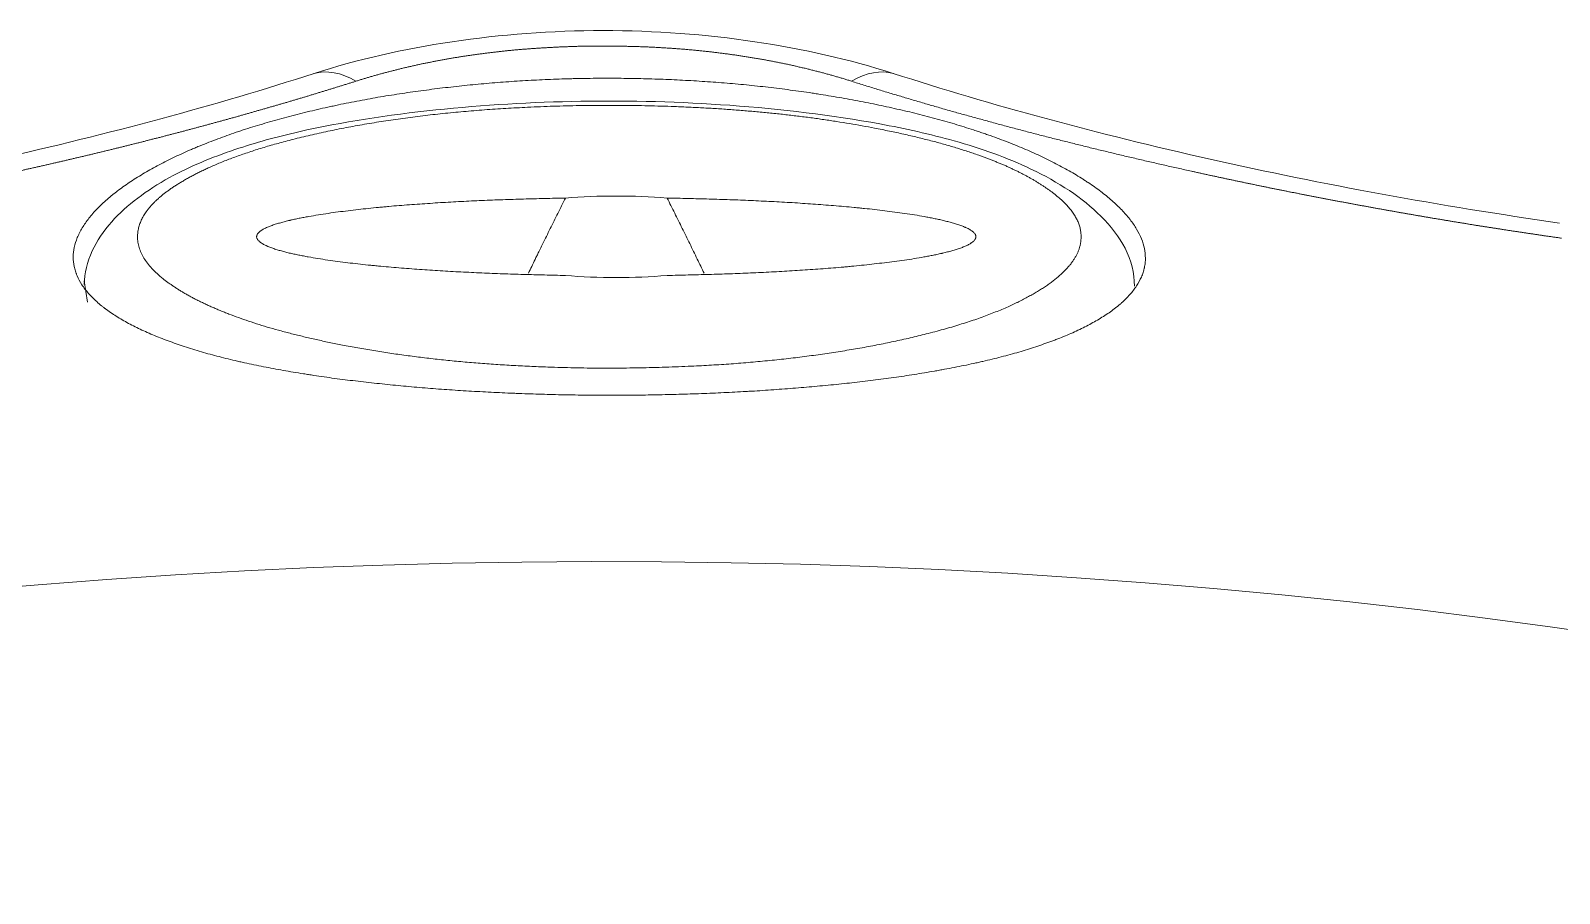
# Model space of a CAD drawing. Header units: millimetres. Extents: x 17284 to 19660, y -6011 to -2651.
# Drawn here: x 18045.91 to 18059.99, y -3814.28 to -3806.33 of the extents above; entities that cross this region are included whole.
import ezdxf

# ---------------------------------------------------------------- set-up
doc = ezdxf.new("R2010")
doc.units = ezdxf.units.MM

msp = doc.modelspace()

# ---------------------------------------------------------------- linework, layer by layer
at = {"linetype": 'Continuous', "lineweight": 13, "extrusion": (-1, -2.22045e-16, 0)}
msp.add_line((18046.432, -3808.83, 0), (18046.403, -3808.635, 0), dxfattribs=at)
at = {"linetype": 'Continuous', "lineweight": 13}
for centre, major_axis, ratio, start_param, end_param in [((18048.964, -3808.136, 0), (0.456, -1.409), 0.495435, 2.633926, 3.126963), ((18053.409, -3808.136, 0), (-0.456, -1.409), 0.495434, 3.156256, 3.649259), ((18051.187, -3863.115, 0), (-57.26, 0), 0.906308, 3.334115, 6.094547)]:
    msp.add_ellipse(centre, major_axis=major_axis, ratio=ratio, start_param=start_param, end_param=end_param, dxfattribs=at)
at = {"linetype": 'Continuous', "lineweight": 18}
for start_param, end_param in [(4.390638, 5.03414), (1.249046, 1.892547)]:
    msp.add_ellipse((18051.302, -3808.228, 0), major_axis=(-1.481, 0), ratio=0.253571, start_param=start_param, end_param=end_param, dxfattribs=at)
for points, knots in [([(18053.853, -3806.723, 0), (18053.448, -3806.594, 0), (18052.603, -3806.4, 0), (18051.183, -3806.292, 0), (18049.765, -3806.401, 0), (18048.923, -3806.594, 0), (18048.52, -3806.723, 0)], [0, 0, 0, 0, 0.250501, 0.500768, 0.750652, 1, 1, 1, 1]), ([(18048.52, -3806.723, 0), (18048.066, -3806.87, 0), (18047.126, -3807.148, 0), (18045.607, -3807.522, 0), (18044.015, -3807.847, 0), (18042.934, -3808.023, 0), (18042.386, -3808.101, 0)], [0, 0, 0, 0, 0.250127, 0.500068, 0.749638, 1, 1, 1, 1]), ([(18059.987, -3808.101, 0), (18059.436, -3808.022, 0), (18058.353, -3807.846, 0), (18056.758, -3807.521, 0), (18055.243, -3807.147, 0), (18054.305, -3806.869, 0), (18053.853, -3806.723, 0)], [0, 0, 0, 0, 0.251518, 0.501323, 0.75083, 1, 1, 1, 1]), ([(18056.174, -3808.425, 0), (18056.174, -3808.395, 0), (18056.168, -3808.336, 0), (18056.141, -3808.247, 0), (18056.096, -3808.157, 0), (18056.056, -3808.098, 0), (18056.03, -3808.065, 0), (18056.027, -3808.061, 0), (18056.022, -3808.055, 0), (18056.019, -3808.052, 0), (18056.01, -3808.041, 0), (18055.99, -3808.017, 0), (18055.943, -3807.965, 0), (18055.868, -3807.894, 0), (18055.765, -3807.81, 0), (18055.688, -3807.755, 0), (18055.637, -3807.722, 0), (18055.627, -3807.715, 0), (18055.614, -3807.707, 0), (18055.609, -3807.703, 0), (18055.599, -3807.697, 0), (18055.57, -3807.678, 0), (18055.5, -3807.636, 0), (18055.387, -3807.573, 0), (18055.244, -3807.5, 0), (18055.092, -3807.431, 0), (18054.933, -3807.365, 0), (18054.823, -3807.323, 0), (18054.752, -3807.298, 0), (18054.738, -3807.293, 0), (18054.716, -3807.286, 0), (18054.709, -3807.283, 0), (18054.695, -3807.278, 0), (18054.673, -3807.271, 0), (18054.637, -3807.258, 0), (18054.549, -3807.23, 0), (18054.417, -3807.188, 0), (18054.236, -3807.137, 0), (18054.051, -3807.089, 0), (18053.863, -3807.045, 0), (18053.672, -3807.004, 0), (18053.478, -3806.966, 0), (18053.314, -3806.937, 0), (18053.206, -3806.92, 0), (18053.164, -3806.913, 0), (18053.147, -3806.91, 0), (18053.139, -3806.909, 0), (18053.114, -3806.905, 0), (18053.03, -3806.893, 0), (18052.879, -3806.872, 0), (18052.677, -3806.847, 0), (18052.475, -3806.826, 0), (18052.271, -3806.808, 0), (18052.067, -3806.794, 0), (18051.862, -3806.782, 0), (18051.657, -3806.774, 0), (18051.451, -3806.769, 0), (18051.244, -3806.767, 0), (18051.071, -3806.768, 0), (18050.958, -3806.77, 0), (18050.914, -3806.771, 0), (18050.897, -3806.771, 0), (18050.888, -3806.772, 0), (18050.862, -3806.772, 0), (18050.776, -3806.775, 0), (18050.62, -3806.781, 0), (18050.414, -3806.792, 0), (18050.209, -3806.806, 0), (18050.006, -3806.824, 0), (18049.804, -3806.845, 0), (18049.603, -3806.869, 0), (18049.404, -3806.896, 0), (18049.206, -3806.926, 0), (18049.01, -3806.96, 0), (18048.848, -3806.991, 0), (18048.735, -3807.014, 0), (18048.679, -3807.027, 0), (18048.655, -3807.032, 0), (18048.638, -3807.035, 0), (18048.63, -3807.037, 0), (18048.559, -3807.053, 0), (18048.432, -3807.083, 0), (18048.246, -3807.13, 0), (18048.065, -3807.182, 0), (18047.947, -3807.218, 0), (18047.875, -3807.241, 0), (18047.86, -3807.246, 0), (18047.832, -3807.256, 0), (18047.817, -3807.26, 0), (18047.774, -3807.275, 0), (18047.689, -3807.305, 0), (18047.606, -3807.336, 0), (18047.524, -3807.368, 0), (18047.484, -3807.384, 0), (18047.444, -3807.4, 0), (18047.424, -3807.409, 0), (18047.417, -3807.412, 0), (18047.404, -3807.417, 0), (18047.345, -3807.443, 0), (18047.237, -3807.492, 0), (18047.092, -3807.564, 0), (18046.957, -3807.639, 0), (18046.832, -3807.718, 0), (18046.754, -3807.772, 0), (18046.708, -3807.807, 0), (18046.699, -3807.814, 0), (18046.688, -3807.822, 0), (18046.686, -3807.824, 0), (18046.681, -3807.828, 0), (18046.675, -3807.833, 0), (18046.651, -3807.852, 0), (18046.596, -3807.898, 0), (18046.52, -3807.97, 0), (18046.444, -3808.057, 0), (18046.403, -3808.116, 0), (18046.376, -3808.161, 0), (18046.368, -3808.176, 0), (18046.358, -3808.195, 0), (18046.356, -3808.199, 0), (18046.353, -3808.206, 0), (18046.347, -3808.217, 0), (18046.329, -3808.259, 0), (18046.309, -3808.326, 0), (18046.302, -3808.385, 0), (18046.302, -3808.443, 0), (18046.305, -3808.472, 0), (18046.313, -3808.515, 0), (18046.319, -3808.537, 0), (18046.327, -3808.561, 0), (18046.332, -3808.572, 0), (18046.334, -3808.579, 0), (18046.336, -3808.583, 0), (18046.349, -3808.615, 0), (18046.379, -3808.67, 0), (18046.44, -3808.75, 0), (18046.49, -3808.801, 0), (18046.532, -3808.838, 0), (18046.553, -3808.857, 0), (18046.579, -3808.876, 0), (18046.588, -3808.884, 0), (18046.592, -3808.887, 0), (18046.598, -3808.891, 0), (18046.637, -3808.92, 0), (18046.71, -3808.969, 0), (18046.824, -3809.034, 0), (18046.949, -3809.095, 0), (18047.084, -3809.153, 0), (18047.181, -3809.189, 0), (18047.236, -3809.209, 0), (18047.249, -3809.214, 0), (18047.262, -3809.218, 0), (18047.28, -3809.224, 0), (18047.318, -3809.237, 0), (18047.409, -3809.266, 0), (18047.541, -3809.306, 0), (18047.651, -3809.334, 0), (18047.736, -3809.355, 0), (18047.764, -3809.362, 0), (18047.807, -3809.372, 0), (18047.835, -3809.379, 0), (18047.922, -3809.398, 0), (18048.054, -3809.425, 0), (18048.235, -3809.459, 0), (18048.359, -3809.48, 0), (18048.43, -3809.491, 0), (18048.438, -3809.493, 0), (18048.454, -3809.495, 0), (18048.477, -3809.499, 0), (18048.533, -3809.507, 0), (18048.644, -3809.524, 0), (18048.804, -3809.545, 0), (18048.998, -3809.568, 0), (18049.194, -3809.589, 0), (18049.391, -3809.608, 0), (18049.591, -3809.625, 0), (18049.792, -3809.64, 0), (18049.995, -3809.652, 0), (18050.166, -3809.661, 0), (18050.286, -3809.667, 0), (18050.338, -3809.669, 0), (18050.372, -3809.67, 0), (18050.39, -3809.671, 0), (18050.476, -3809.674, 0), (18050.614, -3809.679, 0), (18050.821, -3809.684, 0), (18051.028, -3809.687, 0), (18051.235, -3809.688, 0), (18051.441, -3809.687, 0), (18051.648, -3809.685, 0), (18051.854, -3809.68, 0), (18052.06, -3809.674, 0), (18052.266, -3809.665, 0), (18052.411, -3809.658, 0), (18052.497, -3809.653, 0), (18052.514, -3809.652, 0), (18052.539, -3809.651, 0), (18052.591, -3809.648, 0), (18052.71, -3809.64, 0), (18052.879, -3809.628, 0), (18053.079, -3809.612, 0), (18053.277, -3809.593, 0), (18053.473, -3809.573, 0), (18053.667, -3809.55, 0), (18053.858, -3809.525, 0), (18054.046, -3809.497, 0), (18054.17, -3809.476, 0), (18054.247, -3809.463, 0), (18054.27, -3809.459, 0), (18054.301, -3809.453, 0), (18054.316, -3809.45, 0), (18054.354, -3809.443, 0), (18054.445, -3809.426, 0), (18054.534, -3809.408, 0), (18054.606, -3809.392, 0), (18054.635, -3809.385, 0), (18054.664, -3809.379, 0), (18054.707, -3809.369, 0), (18054.792, -3809.349, 0), (18054.93, -3809.313, 0), (18055.089, -3809.267, 0), (18055.19, -3809.233, 0), (18055.265, -3809.207, 0), (18055.295, -3809.196, 0), (18055.326, -3809.185, 0), (18055.338, -3809.18, 0), (18055.344, -3809.178, 0), (18055.362, -3809.171, 0), (18055.421, -3809.148, 0), (18055.523, -3809.105, 0), (18055.648, -3809.043, 0), (18055.763, -3808.979, 0), (18055.832, -3808.933, 0), (18055.88, -3808.898, 0), (18055.904, -3808.88, 0), (18055.926, -3808.861, 0), (18055.937, -3808.852, 0), (18055.941, -3808.849, 0), (18055.948, -3808.843, 0), (18055.98, -3808.815, 0), (18056.034, -3808.761, 0), (18056.095, -3808.681, 0), (18056.125, -3808.627, 0), (18056.144, -3808.585, 0), (18056.152, -3808.563, 0), (18056.159, -3808.538, 0), (18056.162, -3808.527, 0), (18056.163, -3808.52, 0), (18056.164, -3808.517, 0), (18056.168, -3808.498, 0), (18056.172, -3808.476, 0), (18056.174, -3808.451, 0), (18056.174, -3808.438, 0), (18056.174, -3808.432, 0), (18056.174, -3808.428, 0), (18056.174, -3808.427, 0), (18056.174, -3808.425, 0)], [0, 0, 0, 0, 0.007812, 0.015625, 0.023437, 0.03125, 0.03125, 0.032227, 0.032227, 0.032715, 0.033203, 0.035156, 0.039062, 0.046875, 0.054687, 0.0625, 0.0625, 0.064453, 0.064453, 0.064941, 0.06543, 0.066406, 0.070312, 0.078125, 0.085937, 0.09375, 0.101562, 0.109375, 0.109375, 0.111328, 0.111328, 0.112305, 0.112305, 0.113281, 0.115234, 0.117187, 0.125, 0.132812, 0.140625, 0.148437, 0.15625, 0.164062, 0.171875, 0.175781, 0.176758, 0.176758, 0.177734, 0.177734, 0.179687, 0.1875, 0.195312, 0.203125, 0.210937, 0.21875, 0.226562, 0.234375, 0.242187, 0.25, 0.257812, 0.261719, 0.262695, 0.262695, 0.263672, 0.263672, 0.265625, 0.273437, 0.28125, 0.289062, 0.296875, 0.304687, 0.3125, 0.320312, 0.328125, 0.335937, 0.34375, 0.347656, 0.349609, 0.350586, 0.350586, 0.351562, 0.351562, 0.359375, 0.367187, 0.375, 0.382812, 0.382812, 0.384766, 0.384766, 0.386719, 0.386719, 0.390625, 0.398437, 0.398437, 0.402344, 0.404297, 0.404297, 0.405273, 0.405273, 0.40625, 0.414062, 0.421875, 0.429687, 0.4375, 0.445312, 0.445312, 0.447266, 0.447266, 0.447754, 0.447754, 0.448242, 0.449219, 0.453125, 0.460937, 0.46875, 0.476562, 0.476562, 0.480469, 0.480469, 0.481445, 0.481445, 0.482422, 0.484375, 0.492187, 0.5, 0.5, 0.507812, 0.507812, 0.511719, 0.513672, 0.514648, 0.514648, 0.515625, 0.515625, 0.523437, 0.53125, 0.539062, 0.539062, 0.542969, 0.544922, 0.54541, 0.54541, 0.545898, 0.546875, 0.554687, 0.5625, 0.570312, 0.578125, 0.585937, 0.585937, 0.586914, 0.587891, 0.587891, 0.589844, 0.59375, 0.601562, 0.609375, 0.609375, 0.613281, 0.613281, 0.615234, 0.617187, 0.625, 0.632812, 0.640625, 0.640625, 0.641602, 0.641602, 0.642578, 0.644531, 0.648437, 0.65625, 0.664062, 0.671875, 0.679687, 0.6875, 0.695312, 0.703125, 0.710937, 0.714844, 0.716797, 0.716797, 0.71875, 0.71875, 0.726562, 0.734375, 0.742187, 0.75, 0.757812, 0.765625, 0.773437, 0.78125, 0.789062, 0.796875, 0.797852, 0.798828, 0.798828, 0.800781, 0.804687, 0.8125, 0.820312, 0.828125, 0.835937, 0.84375, 0.851562, 0.859375, 0.867187, 0.867187, 0.869141, 0.870117, 0.871094, 0.871094, 0.875, 0.882812, 0.882812, 0.884766, 0.886719, 0.886719, 0.890625, 0.898437, 0.90625, 0.914062, 0.914062, 0.917969, 0.918945, 0.918945, 0.919922, 0.919922, 0.921875, 0.929687, 0.9375, 0.945312, 0.953125, 0.953125, 0.957031, 0.958984, 0.958984, 0.959961, 0.959961, 0.960937, 0.96875, 0.976562, 0.984375, 0.984375, 0.988281, 0.990234, 0.991211, 0.991211, 0.992187, 0.992187, 0.996094, 0.998047, 0.999023, 0.999512, 0.999512, 1, 1, 1, 1]), ([(18056.074, -3808.682, 0), (18056.073, -3808.562, 0), (18056.019, -3808.341, 0), (18055.721, -3807.952, 0), (18055.181, -3807.598, 0), (18054.449, -3807.339, 0), (18053.535, -3807.137, 0), (18052.374, -3806.997, 0), (18050.982, -3806.96, 0), (18049.633, -3807.04, 0), (18048.557, -3807.203, 0), (18047.76, -3807.421, 0), (18047.14, -3807.678, 0), (18046.692, -3808.011, 0), (18046.452, -3808.364, 0), (18046.406, -3808.562, 0), (18046.402, -3808.668, 0)], [0, 0, 0, 0, 0.048424, 0.092679, 0.171563, 0.239689, 0.300089, 0.413457, 0.522039, 0.628628, 0.734554, 0.788833, 0.849923, 0.91948, 0.958128, 1, 1, 1, 1]), ([(18050.834, -3807.871, 0), (18050.77, -3807.872, 0), (18050.641, -3807.875, 0), (18050.449, -3807.88, 0), (18050.257, -3807.886, 0), (18050.065, -3807.893, 0), (18049.874, -3807.903, 0), (18049.683, -3807.913, 0), (18049.556, -3807.922, 0), (18049.429, -3807.931, 0), (18049.366, -3807.935, 0), (18049.271, -3807.943, 0), (18049.224, -3807.947, 0), (18049.169, -3807.952, 0), (18049.137, -3807.955, 0), (18049.122, -3807.957, 0), (18049.082, -3807.96, 0), (18049.02, -3807.967, 0), (18048.926, -3807.977, 0), (18048.833, -3807.988, 0), (18048.741, -3807.999, 0), (18048.65, -3808.012, 0), (18048.589, -3808.021, 0), (18048.529, -3808.031, 0), (18048.499, -3808.036, 0), (18048.455, -3808.044, 0), (18048.426, -3808.049, 0), (18048.382, -3808.058, 0), (18048.345, -3808.065, 0), (18048.32, -3808.071, 0), (18048.31, -3808.073, 0), (18048.302, -3808.075, 0), (18048.285, -3808.079, 0), (18048.253, -3808.087, 0), (18048.212, -3808.098, 0), (18048.185, -3808.106, 0), (18048.166, -3808.112, 0), (18048.159, -3808.114, 0), (18048.147, -3808.118, 0), (18048.128, -3808.125, 0), (18048.11, -3808.132, 0), (18048.093, -3808.139, 0), (18048.081, -3808.144, 0), (18048.065, -3808.151, 0), (18048.05, -3808.159, 0), (18048.039, -3808.166, 0), (18048.031, -3808.172, 0), (18048.028, -3808.174, 0), (18048.026, -3808.175, 0), (18048.025, -3808.176, 0), (18048.02, -3808.18, 0), (18048.013, -3808.186, 0), (18048.004, -3808.196, 0), (18047.998, -3808.203, 0), (18047.996, -3808.207, 0), (18047.995, -3808.209, 0), (18047.995, -3808.21, 0), (18047.994, -3808.212, 0), (18047.992, -3808.218, 0), (18047.99, -3808.226, 0), (18047.991, -3808.235, 0), (18047.993, -3808.24, 0), (18047.994, -3808.243, 0), (18047.994, -3808.243, 0), (18047.995, -3808.245, 0), (18047.997, -3808.249, 0), (18048.002, -3808.257, 0), (18048.009, -3808.265, 0), (18048.014, -3808.27, 0), (18048.016, -3808.272, 0), (18048.018, -3808.274, 0), (18048.024, -3808.278, 0), (18048.033, -3808.285, 0), (18048.047, -3808.294, 0), (18048.062, -3808.302, 0), (18048.075, -3808.308, 0), (18048.083, -3808.312, 0), (18048.088, -3808.314, 0), (18048.091, -3808.315, 0), (18048.099, -3808.319, 0), (18048.112, -3808.324, 0), (18048.137, -3808.333, 0), (18048.168, -3808.344, 0), (18048.208, -3808.356, 0), (18048.242, -3808.365, 0), (18048.263, -3808.37, 0), (18048.277, -3808.374, 0), (18048.284, -3808.376, 0), (18048.306, -3808.381, 0), (18048.334, -3808.387, 0), (18048.378, -3808.396, 0), (18048.422, -3808.405, 0), (18048.481, -3808.416, 0), (18048.525, -3808.424, 0), (18048.585, -3808.433, 0), (18048.646, -3808.443, 0), (18048.737, -3808.455, 0), (18048.83, -3808.467, 0), (18048.923, -3808.478, 0), (18048.993, -3808.486, 0), (18049.041, -3808.49, 0), (18049.056, -3808.492, 0), (18049.08, -3808.494, 0), (18049.127, -3808.499, 0), (18049.206, -3808.506, 0), (18049.332, -3808.517, 0), (18049.427, -3808.524, 0), (18049.554, -3808.533, 0), (18049.681, -3808.542, 0), (18049.872, -3808.552, 0), (18050.064, -3808.561, 0), (18050.256, -3808.569, 0), (18050.448, -3808.575, 0), (18050.641, -3808.58, 0), (18050.769, -3808.583, 0), (18050.834, -3808.584, 0)], [0, 0, 0, 0, 0.03125, 0.0625, 0.09375, 0.125, 0.15625, 0.1875, 0.21875, 0.21875, 0.25, 0.25, 0.265625, 0.273438, 0.277344, 0.28125, 0.28125, 0.296875, 0.3125, 0.328125, 0.34375, 0.359375, 0.375, 0.375, 0.390625, 0.390625, 0.398438, 0.40625, 0.414063, 0.417969, 0.419922, 0.419922, 0.421875, 0.429688, 0.4375, 0.445313, 0.445313, 0.449219, 0.449219, 0.453125, 0.460938, 0.460938, 0.464844, 0.46875, 0.472656, 0.476563, 0.478516, 0.479492, 0.479492, 0.480469, 0.480469, 0.484375, 0.488281, 0.492188, 0.493164, 0.493164, 0.494141, 0.494141, 0.496094, 0.5, 0.503906, 0.505859, 0.505859, 0.506836, 0.506836, 0.507813, 0.511719, 0.515625, 0.517578, 0.517578, 0.518555, 0.519531, 0.523438, 0.527344, 0.53125, 0.535156, 0.537109, 0.537109, 0.538086, 0.539063, 0.542969, 0.546875, 0.554688, 0.5625, 0.570313, 0.574219, 0.574219, 0.578125, 0.578125, 0.585938, 0.59375, 0.601563, 0.609375, 0.625, 0.625, 0.640625, 0.65625, 0.671875, 0.6875, 0.703125, 0.707031, 0.710938, 0.710938, 0.71875, 0.734375, 0.75, 0.78125, 0.78125, 0.8125, 0.84375, 0.875, 0.90625, 0.9375, 0.96875, 1, 1, 1, 1]), ([(18050.494, -3808.562, 0), (18050.514, -3808.521, 0), (18050.534, -3808.48, 0), (18050.56, -3808.426, 0), (18050.571, -3808.402, 0), (18050.583, -3808.379, 0), (18050.601, -3808.343, 0), (18050.635, -3808.271, 0), (18050.694, -3808.153, 0), (18050.764, -3808.012, 0), (18050.811, -3807.918, 0), (18050.834, -3807.871, 0)], [0, 0, 0, 0, 0.177388, 0.177388, 0.228801, 0.280215, 0.280215, 0.383041, 0.588694, 0.794347, 1, 1, 1, 1]), ([(18051.771, -3807.871, 0), (18051.794, -3807.918, 0), (18051.84, -3808.01, 0), (18051.91, -3808.151, 0), (18051.979, -3808.291, 0), (18052.046, -3808.429, 0), (18052.09, -3808.52, 0), (18052.111, -3808.564, 0)], [0, 0, 0, 0, 0.203478, 0.406957, 0.610435, 0.813913, 1, 1, 1, 1]), ([(18051.771, -3808.584, 0), (18051.835, -3808.583, 0), (18051.963, -3808.58, 0), (18052.156, -3808.575, 0), (18052.348, -3808.569, 0), (18052.539, -3808.562, 0), (18052.731, -3808.552, 0), (18052.922, -3808.542, 0), (18053.048, -3808.533, 0), (18053.175, -3808.524, 0), (18053.238, -3808.52, 0), (18053.333, -3808.512, 0), (18053.38, -3808.508, 0), (18053.436, -3808.503, 0), (18053.467, -3808.5, 0), (18053.483, -3808.498, 0), (18053.522, -3808.495, 0), (18053.585, -3808.488, 0), (18053.678, -3808.478, 0), (18053.771, -3808.467, 0), (18053.863, -3808.456, 0), (18053.955, -3808.443, 0), (18054.015, -3808.434, 0), (18054.075, -3808.424, 0), (18054.105, -3808.419, 0), (18054.149, -3808.411, 0), (18054.179, -3808.406, 0), (18054.223, -3808.397, 0), (18054.259, -3808.39, 0), (18054.284, -3808.384, 0), (18054.295, -3808.382, 0), (18054.302, -3808.38, 0), (18054.32, -3808.376, 0), (18054.351, -3808.368, 0), (18054.392, -3808.357, 0), (18054.419, -3808.349, 0), (18054.439, -3808.343, 0), (18054.445, -3808.341, 0), (18054.458, -3808.337, 0), (18054.477, -3808.33, 0), (18054.495, -3808.323, 0), (18054.512, -3808.316, 0), (18054.523, -3808.311, 0), (18054.539, -3808.304, 0), (18054.554, -3808.296, 0), (18054.566, -3808.289, 0), (18054.573, -3808.283, 0), (18054.576, -3808.281, 0), (18054.578, -3808.28, 0), (18054.579, -3808.279, 0), (18054.584, -3808.275, 0), (18054.592, -3808.269, 0), (18054.601, -3808.259, 0), (18054.606, -3808.252, 0), (18054.608, -3808.248, 0), (18054.609, -3808.246, 0), (18054.61, -3808.245, 0), (18054.611, -3808.243, 0), (18054.613, -3808.237, 0), (18054.614, -3808.229, 0), (18054.613, -3808.22, 0), (18054.612, -3808.215, 0), (18054.611, -3808.213, 0), (18054.61, -3808.212, 0), (18054.61, -3808.21, 0), (18054.608, -3808.206, 0), (18054.603, -3808.198, 0), (18054.596, -3808.19, 0), (18054.591, -3808.185, 0), (18054.588, -3808.183, 0), (18054.586, -3808.181, 0), (18054.581, -3808.177, 0), (18054.571, -3808.17, 0), (18054.558, -3808.161, 0), (18054.543, -3808.153, 0), (18054.529, -3808.147, 0), (18054.521, -3808.143, 0), (18054.517, -3808.141, 0), (18054.514, -3808.14, 0), (18054.505, -3808.136, 0), (18054.492, -3808.131, 0), (18054.468, -3808.122, 0), (18054.436, -3808.111, 0), (18054.396, -3808.099, 0), (18054.362, -3808.09, 0), (18054.341, -3808.085, 0), (18054.327, -3808.081, 0), (18054.32, -3808.079, 0), (18054.299, -3808.074, 0), (18054.27, -3808.068, 0), (18054.227, -3808.059, 0), (18054.183, -3808.05, 0), (18054.124, -3808.039, 0), (18054.079, -3808.031, 0), (18054.019, -3808.022, 0), (18053.959, -3808.012, 0), (18053.867, -3808, 0), (18053.775, -3807.988, 0), (18053.681, -3807.977, 0), (18053.611, -3807.969, 0), (18053.564, -3807.965, 0), (18053.548, -3807.963, 0), (18053.525, -3807.961, 0), (18053.477, -3807.956, 0), (18053.399, -3807.949, 0), (18053.272, -3807.938, 0), (18053.177, -3807.931, 0), (18053.05, -3807.922, 0), (18052.923, -3807.913, 0), (18052.732, -3807.903, 0), (18052.541, -3807.894, 0), (18052.349, -3807.886, 0), (18052.156, -3807.88, 0), (18051.964, -3807.875, 0), (18051.835, -3807.872, 0), (18051.771, -3807.871, 0)], [0, 0, 0, 0, 0.03125, 0.0625, 0.09375, 0.125, 0.15625, 0.1875, 0.21875, 0.21875, 0.25, 0.25, 0.265625, 0.273438, 0.277344, 0.28125, 0.28125, 0.296875, 0.3125, 0.328125, 0.34375, 0.359375, 0.375, 0.375, 0.390625, 0.390625, 0.398438, 0.40625, 0.414063, 0.417969, 0.419922, 0.419922, 0.421875, 0.429688, 0.4375, 0.445313, 0.445313, 0.449219, 0.449219, 0.453125, 0.460938, 0.460938, 0.464844, 0.46875, 0.472656, 0.476563, 0.478516, 0.479492, 0.479492, 0.480469, 0.480469, 0.484375, 0.488281, 0.492188, 0.493164, 0.493164, 0.494141, 0.494141, 0.496094, 0.5, 0.503906, 0.505859, 0.505859, 0.506836, 0.506836, 0.507813, 0.511719, 0.515625, 0.517578, 0.517578, 0.518555, 0.519531, 0.523438, 0.527344, 0.53125, 0.535156, 0.537109, 0.537109, 0.538086, 0.539063, 0.542969, 0.546875, 0.554688, 0.5625, 0.570313, 0.574219, 0.574219, 0.578125, 0.578125, 0.585938, 0.59375, 0.601563, 0.609375, 0.625, 0.625, 0.640625, 0.65625, 0.671875, 0.6875, 0.703125, 0.707031, 0.710938, 0.710938, 0.71875, 0.734375, 0.75, 0.78125, 0.78125, 0.8125, 0.84375, 0.875, 0.90625, 0.9375, 0.96875, 1, 1, 1, 1])]:
    msp.add_open_spline(points, degree=3, knots=knots, dxfattribs=at)
at = {"linetype": 'Continuous', "lineweight": 13}
for points, knots in [([(18053.468, -3806.795, 0), (18053.462, -3806.793, 0), (18053.451, -3806.789, 0), (18053.434, -3806.784, 0), (18053.417, -3806.779, 0), (18053.4, -3806.774, 0), (18053.383, -3806.768, 0), (18053.366, -3806.763, 0), (18053.348, -3806.758, 0), (18053.331, -3806.753, 0), (18053.314, -3806.748, 0), (18053.296, -3806.743, 0), (18053.279, -3806.738, 0), (18053.262, -3806.733, 0), (18053.244, -3806.729, 0), (18053.227, -3806.724, 0), (18053.209, -3806.719, 0), (18053.192, -3806.714, 0), (18053.174, -3806.71, 0), (18053.156, -3806.705, 0), (18053.139, -3806.701, 0), (18053.121, -3806.696, 0), (18053.103, -3806.692, 0), (18053.086, -3806.687, 0), (18053.068, -3806.683, 0), (18053.05, -3806.678, 0), (18053.032, -3806.674, 0), (18053.014, -3806.67, 0), (18052.996, -3806.666, 0), (18052.978, -3806.662, 0), (18052.96, -3806.657, 0), (18052.942, -3806.653, 0), (18052.924, -3806.649, 0), (18052.906, -3806.645, 0), (18052.888, -3806.641, 0), (18052.869, -3806.637, 0), (18052.851, -3806.634, 0), (18052.833, -3806.63, 0), (18052.815, -3806.626, 0), (18052.796, -3806.622, 0), (18052.778, -3806.619, 0), (18052.759, -3806.615, 0), (18052.741, -3806.611, 0), (18052.722, -3806.608, 0), (18052.704, -3806.604, 0), (18052.685, -3806.601, 0), (18052.667, -3806.597, 0), (18052.648, -3806.594, 0), (18052.629, -3806.591, 0), (18052.611, -3806.587, 0), (18052.592, -3806.584, 0), (18052.573, -3806.581, 0), (18052.554, -3806.578, 0), (18052.535, -3806.575, 0), (18052.516, -3806.572, 0), (18052.497, -3806.569, 0), (18052.478, -3806.566, 0), (18052.459, -3806.563, 0), (18052.44, -3806.56, 0), (18052.421, -3806.557, 0), (18052.402, -3806.554, 0), (18052.383, -3806.552, 0), (18052.364, -3806.549, 0), (18052.344, -3806.546, 0), (18052.325, -3806.544, 0), (18052.306, -3806.541, 0), (18052.286, -3806.539, 0), (18052.267, -3806.536, 0), (18052.248, -3806.534, 0), (18052.228, -3806.531, 0), (18052.209, -3806.529, 0), (18052.189, -3806.527, 0), (18052.17, -3806.524, 0), (18052.15, -3806.522, 0), (18052.13, -3806.52, 0), (18052.111, -3806.518, 0), (18052.091, -3806.516, 0), (18052.071, -3806.514, 0), (18052.051, -3806.512, 0), (18052.031, -3806.51, 0), (18052.012, -3806.508, 0), (18051.992, -3806.506, 0), (18051.972, -3806.504, 0), (18051.952, -3806.503, 0), (18051.932, -3806.501, 0), (18051.912, -3806.499, 0), (18051.892, -3806.498, 0), (18051.871, -3806.496, 0), (18051.851, -3806.495, 0), (18051.831, -3806.493, 0), (18051.811, -3806.492, 0), (18051.791, -3806.49, 0), (18051.77, -3806.489, 0), (18051.75, -3806.488, 0), (18051.73, -3806.487, 0), (18051.709, -3806.485, 0), (18051.689, -3806.484, 0), (18051.668, -3806.483, 0), (18051.648, -3806.482, 0), (18051.627, -3806.481, 0), (18051.606, -3806.48, 0), (18051.586, -3806.479, 0), (18051.565, -3806.478, 0), (18051.544, -3806.477, 0), (18051.524, -3806.477, 0), (18051.503, -3806.476, 0), (18051.482, -3806.475, 0), (18051.461, -3806.475, 0), (18051.44, -3806.474, 0), (18051.419, -3806.474, 0), (18051.398, -3806.473, 0), (18051.377, -3806.473, 0), (18051.356, -3806.472, 0), (18051.335, -3806.472, 0), (18051.314, -3806.472, 0), (18051.293, -3806.471, 0), (18051.272, -3806.471, 0), (18051.25, -3806.471, 0), (18051.229, -3806.471, 0), (18051.208, -3806.471, 0), (18051.181, -3806.471, 0), (18051.148, -3806.471, 0), (18051.11, -3806.471, 0), (18051.072, -3806.471, 0), (18051.033, -3806.472, 0), (18050.995, -3806.473, 0), (18050.958, -3806.473, 0), (18050.92, -3806.474, 0), (18050.882, -3806.476, 0), (18050.845, -3806.477, 0), (18050.807, -3806.478, 0), (18050.77, -3806.48, 0), (18050.733, -3806.482, 0), (18050.696, -3806.484, 0), (18050.659, -3806.486, 0), (18050.622, -3806.488, 0), (18050.586, -3806.49, 0), (18050.549, -3806.493, 0), (18050.513, -3806.495, 0), (18050.476, -3806.498, 0), (18050.44, -3806.501, 0), (18050.404, -3806.504, 0), (18050.368, -3806.507, 0), (18050.332, -3806.511, 0), (18050.296, -3806.514, 0), (18050.261, -3806.518, 0), (18050.225, -3806.522, 0), (18050.19, -3806.526, 0), (18050.155, -3806.53, 0), (18050.12, -3806.534, 0), (18050.085, -3806.539, 0), (18050.05, -3806.543, 0), (18050.015, -3806.548, 0), (18049.98, -3806.553, 0), (18049.946, -3806.558, 0), (18049.912, -3806.563, 0), (18049.877, -3806.568, 0), (18049.843, -3806.574, 0), (18049.809, -3806.579, 0), (18049.775, -3806.585, 0), (18049.741, -3806.591, 0), (18049.708, -3806.597, 0), (18049.674, -3806.603, 0), (18049.641, -3806.61, 0), (18049.607, -3806.616, 0), (18049.574, -3806.623, 0), (18049.541, -3806.63, 0), (18049.508, -3806.636, 0), (18049.475, -3806.643, 0), (18049.443, -3806.651, 0), (18049.41, -3806.658, 0), (18049.378, -3806.665, 0), (18049.345, -3806.673, 0), (18049.313, -3806.681, 0), (18049.281, -3806.689, 0), (18049.249, -3806.697, 0), (18049.217, -3806.705, 0), (18049.185, -3806.713, 0), (18049.154, -3806.722, 0), (18049.122, -3806.73, 0), (18049.091, -3806.739, 0), (18049.059, -3806.748, 0), (18049.028, -3806.757, 0), (18048.997, -3806.766, 0), (18048.966, -3806.776, 0), (18048.936, -3806.785, 0), (18048.915, -3806.792, 0), (18048.905, -3806.795, 0)], [0, 0, 0, 0, 0.004219, 0.008435, 0.012645, 0.016852, 0.021055, 0.025253, 0.029448, 0.033639, 0.037826, 0.04201, 0.04619, 0.050367, 0.054541, 0.058712, 0.062879, 0.067044, 0.071206, 0.075365, 0.079521, 0.083675, 0.087826, 0.091976, 0.096123, 0.100267, 0.10441, 0.108551, 0.11269, 0.116828, 0.120964, 0.125098, 0.129231, 0.133363, 0.137494, 0.141623, 0.145752, 0.14988, 0.154007, 0.158134, 0.16226, 0.166385, 0.170511, 0.174636, 0.178761, 0.182886, 0.187011, 0.191137, 0.195263, 0.199389, 0.203516, 0.207643, 0.211772, 0.215901, 0.220031, 0.224162, 0.228295, 0.232428, 0.236564, 0.2407, 0.244839, 0.248979, 0.25312, 0.257264, 0.26141, 0.265558, 0.269709, 0.273861, 0.278016, 0.282174, 0.286334, 0.290498, 0.294664, 0.298833, 0.303005, 0.30718, 0.311359, 0.315541, 0.319727, 0.323916, 0.328109, 0.332305, 0.336506, 0.34071, 0.344919, 0.349132, 0.353349, 0.357571, 0.361797, 0.366028, 0.370264, 0.374504, 0.378749, 0.383, 0.387255, 0.391516, 0.395782, 0.400053, 0.40433, 0.408612, 0.4129, 0.417194, 0.421494, 0.4258, 0.430112, 0.43443, 0.438754, 0.443084, 0.447421, 0.451765, 0.456115, 0.460472, 0.464836, 0.469206, 0.473584, 0.477969, 0.48236, 0.486759, 0.491166, 0.49558, 0.500001, 0.507968, 0.515911, 0.523831, 0.531727, 0.5396, 0.547452, 0.555281, 0.56309, 0.570878, 0.578646, 0.586395, 0.594125, 0.601836, 0.60953, 0.617206, 0.624866, 0.63251, 0.640138, 0.647752, 0.655351, 0.662936, 0.670508, 0.678068, 0.685616, 0.693153, 0.700678, 0.708194, 0.7157, 0.723197, 0.730686, 0.738167, 0.745641, 0.753109, 0.760571, 0.768027, 0.775479, 0.782927, 0.790372, 0.797814, 0.805254, 0.812692, 0.82013, 0.827567, 0.835005, 0.842444, 0.849884, 0.857327, 0.864773, 0.872222, 0.879675, 0.887134, 0.894597, 0.902067, 0.909543, 0.917027, 0.924518, 0.932018, 0.939527, 0.947046, 0.954575, 0.962115, 0.969667, 0.97723, 0.984807, 0.992396, 1, 1, 1, 1]), ([(18048.905, -3806.795, 0), (18048.895, -3806.798, 0), (18048.874, -3806.805, 0), (18048.843, -3806.814, 0), (18048.812, -3806.824, 0), (18048.781, -3806.834, 0), (18048.75, -3806.843, 0), (18048.719, -3806.853, 0), (18048.688, -3806.862, 0), (18048.657, -3806.872, 0), (18048.626, -3806.882, 0), (18048.595, -3806.891, 0), (18048.564, -3806.9, 0), (18048.533, -3806.91, 0), (18048.502, -3806.919, 0), (18048.471, -3806.929, 0), (18048.44, -3806.938, 0), (18048.409, -3806.947, 0), (18048.377, -3806.957, 0), (18048.346, -3806.966, 0), (18048.315, -3806.975, 0), (18048.284, -3806.985, 0), (18048.252, -3806.994, 0), (18048.221, -3807.003, 0), (18048.19, -3807.012, 0), (18048.159, -3807.021, 0), (18048.127, -3807.03, 0), (18048.096, -3807.039, 0), (18048.065, -3807.048, 0), (18048.033, -3807.057, 0), (18048.002, -3807.066, 0), (18047.97, -3807.075, 0), (18047.939, -3807.084, 0), (18047.907, -3807.093, 0), (18047.876, -3807.102, 0), (18047.844, -3807.111, 0), (18047.813, -3807.12, 0), (18047.781, -3807.129, 0), (18047.75, -3807.137, 0), (18047.718, -3807.146, 0), (18047.687, -3807.155, 0), (18047.655, -3807.164, 0), (18047.623, -3807.172, 0), (18047.592, -3807.181, 0), (18047.56, -3807.19, 0), (18047.528, -3807.198, 0), (18047.497, -3807.207, 0), (18047.465, -3807.215, 0), (18047.433, -3807.224, 0), (18047.401, -3807.232, 0), (18047.37, -3807.241, 0), (18047.338, -3807.249, 0), (18047.306, -3807.258, 0), (18047.274, -3807.266, 0), (18047.242, -3807.274, 0), (18047.211, -3807.283, 0), (18047.179, -3807.291, 0), (18047.147, -3807.299, 0), (18047.115, -3807.308, 0), (18047.083, -3807.316, 0), (18047.051, -3807.324, 0), (18047.019, -3807.332, 0), (18046.987, -3807.34, 0), (18046.955, -3807.349, 0), (18046.923, -3807.357, 0), (18046.891, -3807.365, 0), (18046.859, -3807.373, 0), (18046.827, -3807.381, 0), (18046.795, -3807.389, 0), (18046.762, -3807.397, 0), (18046.73, -3807.405, 0), (18046.698, -3807.413, 0), (18046.666, -3807.421, 0), (18046.634, -3807.429, 0), (18046.602, -3807.436, 0), (18046.569, -3807.444, 0), (18046.537, -3807.452, 0), (18046.505, -3807.46, 0), (18046.473, -3807.468, 0), (18046.44, -3807.475, 0), (18046.408, -3807.483, 0), (18046.376, -3807.491, 0), (18046.343, -3807.498, 0), (18046.311, -3807.506, 0), (18046.278, -3807.514, 0), (18046.246, -3807.521, 0), (18046.214, -3807.529, 0), (18046.181, -3807.536, 0), (18046.149, -3807.544, 0), (18046.116, -3807.551, 0), (18046.084, -3807.559, 0), (18046.051, -3807.566, 0), (18046.019, -3807.574, 0), (18045.986, -3807.581, 0), (18045.954, -3807.588, 0), (18045.921, -3807.596, 0), (18045.888, -3807.603, 0), (18045.856, -3807.61, 0), (18045.823, -3807.618, 0), (18045.79, -3807.625, 0), (18045.758, -3807.632, 0), (18045.725, -3807.639, 0), (18045.692, -3807.646, 0), (18045.66, -3807.654, 0), (18045.627, -3807.661, 0), (18045.594, -3807.668, 0), (18045.561, -3807.675, 0), (18045.529, -3807.682, 0), (18045.496, -3807.689, 0), (18045.463, -3807.696, 0), (18045.43, -3807.703, 0), (18045.397, -3807.71, 0), (18045.364, -3807.717, 0), (18045.331, -3807.724, 0), (18045.298, -3807.731, 0), (18045.265, -3807.737, 0), (18045.232, -3807.744, 0), (18045.2, -3807.751, 0), (18045.167, -3807.758, 0), (18045.134, -3807.765, 0), (18045.1, -3807.771, 0), (18045.067, -3807.778, 0), (18045.034, -3807.785, 0), (18045.001, -3807.791, 0), (18044.968, -3807.798, 0), (18044.935, -3807.805, 0), (18044.902, -3807.811, 0), (18044.869, -3807.818, 0), (18044.836, -3807.824, 0), (18044.802, -3807.831, 0), (18044.769, -3807.837, 0), (18044.736, -3807.844, 0), (18044.703, -3807.85, 0), (18044.669, -3807.857, 0), (18044.636, -3807.863, 0), (18044.603, -3807.87, 0), (18044.57, -3807.876, 0), (18044.536, -3807.882, 0), (18044.503, -3807.889, 0), (18044.47, -3807.895, 0), (18044.436, -3807.901, 0), (18044.403, -3807.907, 0), (18044.369, -3807.914, 0), (18044.336, -3807.92, 0), (18044.303, -3807.926, 0), (18044.269, -3807.932, 0), (18044.236, -3807.938, 0), (18044.202, -3807.944, 0), (18044.169, -3807.95, 0), (18044.135, -3807.956, 0), (18044.102, -3807.962, 0), (18044.068, -3807.969, 0), (18044.034, -3807.974, 0), (18044.001, -3807.98, 0), (18043.967, -3807.986, 0), (18043.934, -3807.992, 0), (18043.9, -3807.998, 0), (18043.866, -3808.004, 0), (18043.833, -3808.01, 0), (18043.799, -3808.016, 0), (18043.765, -3808.022, 0), (18043.731, -3808.027, 0), (18043.698, -3808.033, 0), (18043.664, -3808.039, 0), (18043.63, -3808.045, 0), (18043.596, -3808.05, 0), (18043.562, -3808.056, 0), (18043.529, -3808.062, 0), (18043.495, -3808.067, 0), (18043.461, -3808.073, 0), (18043.427, -3808.078, 0), (18043.393, -3808.084, 0), (18043.359, -3808.09, 0), (18043.325, -3808.095, 0), (18043.291, -3808.101, 0), (18043.257, -3808.106, 0), (18043.223, -3808.111, 0), (18043.189, -3808.117, 0), (18043.155, -3808.122, 0), (18043.121, -3808.128, 0), (18043.087, -3808.133, 0), (18043.053, -3808.138, 0), (18043.019, -3808.144, 0), (18042.985, -3808.149, 0), (18042.951, -3808.154, 0), (18042.917, -3808.16, 0), (18042.883, -3808.165, 0), (18042.849, -3808.17, 0), (18042.814, -3808.175, 0), (18042.78, -3808.18, 0), (18042.746, -3808.185, 0), (18042.712, -3808.191, 0), (18042.677, -3808.196, 0), (18042.643, -3808.201, 0), (18042.609, -3808.206, 0), (18042.575, -3808.211, 0), (18042.54, -3808.216, 0), (18042.506, -3808.221, 0), (18042.472, -3808.226, 0), (18042.437, -3808.231, 0), (18042.403, -3808.236, 0), (18042.38, -3808.239, 0), (18042.369, -3808.241, 0)], [0, 0, 0, 0, 0.005301, 0.010596, 0.015886, 0.021169, 0.026448, 0.031721, 0.036988, 0.04225, 0.047506, 0.052757, 0.058003, 0.063244, 0.068479, 0.073709, 0.078933, 0.084153, 0.089367, 0.094577, 0.099781, 0.10498, 0.110175, 0.115364, 0.120548, 0.125728, 0.130903, 0.136073, 0.141238, 0.146399, 0.151554, 0.156706, 0.161852, 0.166994, 0.172132, 0.177265, 0.182394, 0.187518, 0.192638, 0.197753, 0.202865, 0.207972, 0.213074, 0.218173, 0.223268, 0.228358, 0.233445, 0.238527, 0.243605, 0.24868, 0.253751, 0.258817, 0.26388, 0.26894, 0.273995, 0.279047, 0.284095, 0.28914, 0.294181, 0.299219, 0.304253, 0.309283, 0.31431, 0.319334, 0.324355, 0.329372, 0.334386, 0.339397, 0.344405, 0.34941, 0.354411, 0.35941, 0.364406, 0.369398, 0.374388, 0.379375, 0.384359, 0.389341, 0.39432, 0.399296, 0.404269, 0.40924, 0.414208, 0.419174, 0.424137, 0.429098, 0.434057, 0.439013, 0.443967, 0.448919, 0.453868, 0.458815, 0.463761, 0.468704, 0.473645, 0.478584, 0.483521, 0.488457, 0.49339, 0.498322, 0.503252, 0.50818, 0.513106, 0.518031, 0.522955, 0.527876, 0.532797, 0.537715, 0.542633, 0.547549, 0.552464, 0.557377, 0.562289, 0.5672, 0.57211, 0.577019, 0.581927, 0.586834, 0.591739, 0.596644, 0.601548, 0.606452, 0.611354, 0.616256, 0.621157, 0.626057, 0.630957, 0.635856, 0.640755, 0.645653, 0.65055, 0.655448, 0.660345, 0.665242, 0.670138, 0.675035, 0.679931, 0.684827, 0.689723, 0.694619, 0.699515, 0.704411, 0.709307, 0.714204, 0.7191, 0.723997, 0.728894, 0.733792, 0.738689, 0.743588, 0.748486, 0.753386, 0.758286, 0.763186, 0.768087, 0.772989, 0.777892, 0.782795, 0.787699, 0.792604, 0.79751, 0.802417, 0.807325, 0.812234, 0.817144, 0.822056, 0.826968, 0.831882, 0.836797, 0.841713, 0.846631, 0.85155, 0.856471, 0.861393, 0.866316, 0.871241, 0.876168, 0.881097, 0.886027, 0.890959, 0.895893, 0.900829, 0.905766, 0.910706, 0.915647, 0.920591, 0.925537, 0.930484, 0.935434, 0.940386, 0.945341, 0.950298, 0.955257, 0.960218, 0.965182, 0.970148, 0.975117, 0.980088, 0.985062, 0.990039, 0.995018, 1, 1, 1, 1]), ([(18060.005, -3808.241, 0), (18059.994, -3808.239, 0), (18059.973, -3808.236, 0), (18059.941, -3808.231, 0), (18059.908, -3808.227, 0), (18059.876, -3808.222, 0), (18059.844, -3808.218, 0), (18059.813, -3808.213, 0), (18059.781, -3808.208, 0), (18059.749, -3808.203, 0), (18059.717, -3808.199, 0), (18059.685, -3808.194, 0), (18059.653, -3808.189, 0), (18059.621, -3808.184, 0), (18059.589, -3808.179, 0), (18059.557, -3808.175, 0), (18059.525, -3808.17, 0), (18059.493, -3808.165, 0), (18059.461, -3808.16, 0), (18059.429, -3808.155, 0), (18059.397, -3808.15, 0), (18059.365, -3808.145, 0), (18059.333, -3808.14, 0), (18059.301, -3808.135, 0), (18059.269, -3808.13, 0), (18059.237, -3808.125, 0), (18059.205, -3808.12, 0), (18059.173, -3808.115, 0), (18059.141, -3808.109, 0), (18059.109, -3808.104, 0), (18059.077, -3808.099, 0), (18059.046, -3808.094, 0), (18059.014, -3808.089, 0), (18058.982, -3808.083, 0), (18058.95, -3808.078, 0), (18058.918, -3808.073, 0), (18058.886, -3808.067, 0), (18058.854, -3808.062, 0), (18058.822, -3808.057, 0), (18058.79, -3808.051, 0), (18058.758, -3808.046, 0), (18058.727, -3808.04, 0), (18058.695, -3808.035, 0), (18058.663, -3808.03, 0), (18058.631, -3808.024, 0), (18058.599, -3808.018, 0), (18058.567, -3808.013, 0), (18058.535, -3808.007, 0), (18058.504, -3808.002, 0), (18058.472, -3807.996, 0), (18058.44, -3807.99, 0), (18058.408, -3807.985, 0), (18058.376, -3807.979, 0), (18058.344, -3807.973, 0), (18058.312, -3807.968, 0), (18058.281, -3807.962, 0), (18058.249, -3807.956, 0), (18058.217, -3807.95, 0), (18058.185, -3807.944, 0), (18058.153, -3807.939, 0), (18058.121, -3807.933, 0), (18058.09, -3807.927, 0), (18058.058, -3807.921, 0), (18058.026, -3807.915, 0), (18057.994, -3807.909, 0), (18057.962, -3807.903, 0), (18057.931, -3807.897, 0), (18057.899, -3807.891, 0), (18057.867, -3807.885, 0), (18057.835, -3807.879, 0), (18057.804, -3807.873, 0), (18057.772, -3807.867, 0), (18057.74, -3807.861, 0), (18057.708, -3807.854, 0), (18057.676, -3807.848, 0), (18057.645, -3807.842, 0), (18057.613, -3807.836, 0), (18057.581, -3807.829, 0), (18057.549, -3807.823, 0), (18057.518, -3807.817, 0), (18057.486, -3807.811, 0), (18057.454, -3807.804, 0), (18057.423, -3807.798, 0), (18057.391, -3807.791, 0), (18057.359, -3807.785, 0), (18057.327, -3807.779, 0), (18057.296, -3807.772, 0), (18057.264, -3807.766, 0), (18057.232, -3807.759, 0), (18057.201, -3807.753, 0), (18057.169, -3807.746, 0), (18057.137, -3807.739, 0), (18057.105, -3807.733, 0), (18057.074, -3807.726, 0), (18057.042, -3807.72, 0), (18057.01, -3807.713, 0), (18056.979, -3807.706, 0), (18056.947, -3807.699, 0), (18056.915, -3807.693, 0), (18056.884, -3807.686, 0), (18056.852, -3807.679, 0), (18056.82, -3807.672, 0), (18056.789, -3807.665, 0), (18056.757, -3807.659, 0), (18056.726, -3807.652, 0), (18056.694, -3807.645, 0), (18056.662, -3807.638, 0), (18056.631, -3807.631, 0), (18056.589, -3807.622, 0), (18056.537, -3807.61, 0), (18056.475, -3807.597, 0), (18056.414, -3807.583, 0), (18056.352, -3807.569, 0), (18056.291, -3807.555, 0), (18056.229, -3807.541, 0), (18056.168, -3807.527, 0), (18056.107, -3807.512, 0), (18056.046, -3807.498, 0), (18055.985, -3807.484, 0), (18055.924, -3807.469, 0), (18055.864, -3807.455, 0), (18055.803, -3807.44, 0), (18055.743, -3807.426, 0), (18055.682, -3807.411, 0), (18055.622, -3807.396, 0), (18055.562, -3807.381, 0), (18055.502, -3807.366, 0), (18055.442, -3807.351, 0), (18055.382, -3807.336, 0), (18055.322, -3807.321, 0), (18055.263, -3807.306, 0), (18055.203, -3807.291, 0), (18055.144, -3807.275, 0), (18055.084, -3807.26, 0), (18055.025, -3807.244, 0), (18054.966, -3807.229, 0), (18054.907, -3807.213, 0), (18054.848, -3807.197, 0), (18054.79, -3807.181, 0), (18054.731, -3807.165, 0), (18054.672, -3807.149, 0), (18054.614, -3807.133, 0), (18054.556, -3807.117, 0), (18054.497, -3807.101, 0), (18054.439, -3807.085, 0), (18054.381, -3807.068, 0), (18054.323, -3807.052, 0), (18054.266, -3807.035, 0), (18054.208, -3807.019, 0), (18054.15, -3807.002, 0), (18054.093, -3806.985, 0), (18054.036, -3806.968, 0), (18053.978, -3806.951, 0), (18053.921, -3806.934, 0), (18053.864, -3806.917, 0), (18053.807, -3806.9, 0), (18053.75, -3806.883, 0), (18053.694, -3806.865, 0), (18053.637, -3806.848, 0), (18053.581, -3806.83, 0), (18053.524, -3806.813, 0), (18053.487, -3806.801, 0), (18053.468, -3806.795, 0)], [0, 0, 0, 0, 0.004639, 0.009278, 0.013915, 0.018552, 0.023189, 0.027824, 0.032459, 0.037094, 0.041728, 0.046362, 0.050995, 0.055628, 0.06026, 0.064892, 0.069524, 0.074156, 0.078787, 0.083418, 0.088049, 0.092681, 0.097312, 0.101943, 0.106574, 0.111205, 0.115836, 0.120467, 0.125099, 0.129731, 0.134363, 0.138995, 0.143628, 0.148261, 0.152895, 0.157529, 0.162163, 0.166798, 0.171434, 0.17607, 0.180707, 0.185345, 0.189983, 0.194622, 0.199262, 0.203903, 0.208545, 0.213188, 0.217831, 0.222476, 0.227121, 0.231768, 0.236416, 0.241065, 0.245715, 0.250367, 0.255019, 0.259673, 0.264329, 0.268986, 0.273644, 0.278303, 0.282965, 0.287627, 0.292292, 0.296958, 0.301625, 0.306294, 0.310965, 0.315638, 0.320313, 0.324989, 0.329668, 0.334348, 0.33903, 0.343714, 0.3484, 0.353089, 0.357779, 0.362472, 0.367166, 0.371863, 0.376563, 0.381264, 0.385968, 0.390674, 0.395383, 0.400094, 0.404808, 0.409524, 0.414242, 0.418964, 0.423687, 0.428414, 0.433143, 0.437875, 0.44261, 0.447347, 0.452088, 0.456831, 0.461577, 0.466326, 0.471079, 0.475834, 0.480592, 0.485353, 0.490118, 0.494885, 0.499656, 0.509, 0.518342, 0.527684, 0.537026, 0.546368, 0.55571, 0.565052, 0.574396, 0.583741, 0.593087, 0.602434, 0.611784, 0.621136, 0.63049, 0.639847, 0.649207, 0.65857, 0.667937, 0.677307, 0.686682, 0.69606, 0.705444, 0.714832, 0.724225, 0.733624, 0.743028, 0.752438, 0.761854, 0.771277, 0.780706, 0.790142, 0.799585, 0.809036, 0.818494, 0.82796, 0.837435, 0.846918, 0.85641, 0.86591, 0.87542, 0.884939, 0.894468, 0.904007, 0.913557, 0.923116, 0.932687, 0.942268, 0.951861, 0.961465, 0.97108, 0.980708, 0.990348, 1, 1, 1, 1]), ([(18046.894, -3808.228, 0), (18046.894, -3808.244, 0), (18046.897, -3808.277, 0), (18046.908, -3808.327, 0), (18046.926, -3808.376, 0), (18046.952, -3808.424, 0), (18046.985, -3808.472, 0), (18047.025, -3808.52, 0), (18047.073, -3808.568, 0), (18047.117, -3808.605, 0), (18047.152, -3808.633, 0), (18047.177, -3808.651, 0), (18047.203, -3808.669, 0), (18047.229, -3808.687, 0), (18047.257, -3808.705, 0), (18047.285, -3808.723, 0), (18047.314, -3808.741, 0), (18047.344, -3808.758, 0), (18047.376, -3808.776, 0), (18047.407, -3808.793, 0), (18047.44, -3808.81, 0), (18047.474, -3808.826, 0), (18047.509, -3808.843, 0), (18047.544, -3808.86, 0), (18047.581, -3808.876, 0), (18047.618, -3808.892, 0), (18047.656, -3808.908, 0), (18047.695, -3808.924, 0), (18047.751, -3808.946, 0), (18047.824, -3808.973, 0), (18047.917, -3809.005, 0), (18048.013, -3809.037, 0), (18048.114, -3809.067, 0), (18048.218, -3809.096, 0), (18048.327, -3809.125, 0), (18048.439, -3809.152, 0), (18048.555, -3809.179, 0), (18048.675, -3809.204, 0), (18048.804, -3809.23, 0), (18048.941, -3809.256, 0), (18049.087, -3809.28, 0), (18049.235, -3809.303, 0), (18049.385, -3809.324, 0), (18049.538, -3809.343, 0), (18049.693, -3809.361, 0), (18049.85, -3809.377, 0), (18050.01, -3809.39, 0), (18050.172, -3809.403, 0), (18050.336, -3809.413, 0), (18050.503, -3809.421, 0), (18050.656, -3809.428, 0), (18050.793, -3809.432, 0), (18050.914, -3809.435, 0), (18051.035, -3809.437, 0), (18051.156, -3809.438, 0), (18051.276, -3809.438, 0), (18051.396, -3809.437, 0), (18051.516, -3809.436, 0), (18051.636, -3809.433, 0), (18051.756, -3809.43, 0), (18051.875, -3809.425, 0), (18052.016, -3809.419, 0), (18052.178, -3809.411, 0), (18052.36, -3809.399, 0), (18052.539, -3809.385, 0), (18052.715, -3809.368, 0), (18052.887, -3809.35, 0), (18053.057, -3809.329, 0), (18053.223, -3809.306, 0), (18053.386, -3809.281, 0), (18053.546, -3809.254, 0), (18053.703, -3809.225, 0), (18053.857, -3809.193, 0), (18054.008, -3809.16, 0), (18054.134, -3809.129, 0), (18054.236, -3809.103, 0), (18054.314, -3809.081, 0), (18054.391, -3809.06, 0), (18054.464, -3809.037, 0), (18054.535, -3809.015, 0), (18054.604, -3808.992, 0), (18054.67, -3808.969, 0), (18054.734, -3808.945, 0), (18054.795, -3808.921, 0), (18054.854, -3808.897, 0), (18054.9, -3808.877, 0), (18054.935, -3808.861, 0), (18054.959, -3808.849, 0), (18054.984, -3808.838, 0), (18055.007, -3808.826, 0), (18055.031, -3808.814, 0), (18055.053, -3808.803, 0), (18055.076, -3808.791, 0), (18055.098, -3808.779, 0), (18055.119, -3808.768, 0), (18055.14, -3808.756, 0), (18055.16, -3808.744, 0), (18055.18, -3808.732, 0), (18055.199, -3808.72, 0), (18055.218, -3808.709, 0), (18055.237, -3808.697, 0), (18055.255, -3808.685, 0), (18055.272, -3808.673, 0), (18055.289, -3808.661, 0), (18055.306, -3808.649, 0), (18055.322, -3808.637, 0), (18055.337, -3808.625, 0), (18055.353, -3808.613, 0), (18055.367, -3808.601, 0), (18055.381, -3808.589, 0), (18055.395, -3808.577, 0), (18055.408, -3808.564, 0), (18055.421, -3808.552, 0), (18055.433, -3808.54, 0), (18055.445, -3808.528, 0), (18055.456, -3808.515, 0), (18055.467, -3808.503, 0), (18055.477, -3808.491, 0), (18055.487, -3808.479, 0), (18055.496, -3808.466, 0), (18055.505, -3808.454, 0), (18055.513, -3808.441, 0), (18055.521, -3808.429, 0), (18055.529, -3808.416, 0), (18055.536, -3808.404, 0), (18055.542, -3808.391, 0), (18055.548, -3808.379, 0), (18055.554, -3808.366, 0), (18055.559, -3808.354, 0), (18055.563, -3808.341, 0), (18055.567, -3808.329, 0), (18055.571, -3808.316, 0), (18055.574, -3808.303, 0), (18055.577, -3808.29, 0), (18055.579, -3808.278, 0), (18055.58, -3808.265, 0), (18055.581, -3808.252, 0), (18055.582, -3808.239, 0), (18055.583, -3808.219, 0), (18055.581, -3808.19, 0), (18055.575, -3808.154, 0), (18055.565, -3808.118, 0), (18055.551, -3808.082, 0), (18055.532, -3808.046, 0), (18055.51, -3808.011, 0), (18055.484, -3807.975, 0), (18055.454, -3807.94, 0), (18055.42, -3807.905, 0), (18055.381, -3807.87, 0), (18055.347, -3807.842, 0), (18055.318, -3807.819, 0), (18055.296, -3807.803, 0), (18055.273, -3807.787, 0), (18055.25, -3807.771, 0), (18055.227, -3807.756, 0), (18055.202, -3807.74, 0), (18055.178, -3807.725, 0), (18055.152, -3807.709, 0), (18055.127, -3807.694, 0), (18055.1, -3807.679, 0), (18055.073, -3807.664, 0), (18055.045, -3807.65, 0), (18055.017, -3807.635, 0), (18054.988, -3807.621, 0), (18054.959, -3807.607, 0), (18054.929, -3807.593, 0), (18054.899, -3807.579, 0), (18054.868, -3807.566, 0), (18054.836, -3807.552, 0), (18054.804, -3807.539, 0), (18054.771, -3807.526, 0), (18054.717, -3807.505, 0), (18054.64, -3807.476, 0), (18054.537, -3807.441, 0), (18054.429, -3807.407, 0), (18054.316, -3807.374, 0), (18054.199, -3807.342, 0), (18054.076, -3807.312, 0), (18053.949, -3807.282, 0), (18053.817, -3807.254, 0), (18053.689, -3807.228, 0), (18053.566, -3807.205, 0), (18053.45, -3807.185, 0), (18053.333, -3807.166, 0), (18053.214, -3807.148, 0), (18053.094, -3807.131, 0), (18052.972, -3807.116, 0), (18052.848, -3807.101, 0), (18052.723, -3807.088, 0), (18052.597, -3807.076, 0), (18052.469, -3807.065, 0), (18052.34, -3807.055, 0), (18052.209, -3807.046, 0), (18052.076, -3807.039, 0), (18051.942, -3807.032, 0), (18051.812, -3807.027, 0), (18051.686, -3807.023, 0), (18051.565, -3807.02, 0), (18051.444, -3807.018, 0), (18051.324, -3807.017, 0), (18051.203, -3807.017, 0), (18051.083, -3807.018, 0), (18050.963, -3807.019, 0), (18050.843, -3807.022, 0), (18050.724, -3807.025, 0), (18050.605, -3807.029, 0), (18050.458, -3807.036, 0), (18050.286, -3807.045, 0), (18050.089, -3807.058, 0), (18049.895, -3807.074, 0), (18049.706, -3807.092, 0), (18049.52, -3807.113, 0), (18049.338, -3807.137, 0), (18049.159, -3807.162, 0), (18048.985, -3807.191, 0), (18048.814, -3807.222, 0), (18048.647, -3807.256, 0), (18048.484, -3807.292, 0), (18048.354, -3807.323, 0), (18048.256, -3807.349, 0), (18048.189, -3807.367, 0), (18048.123, -3807.385, 0), (18048.059, -3807.404, 0), (18047.997, -3807.423, 0), (18047.936, -3807.443, 0), (18047.877, -3807.463, 0), (18047.819, -3807.483, 0), (18047.763, -3807.504, 0), (18047.709, -3807.524, 0), (18047.656, -3807.546, 0), (18047.605, -3807.567, 0), (18047.558, -3807.588, 0), (18047.516, -3807.608, 0), (18047.478, -3807.626, 0), (18047.441, -3807.644, 0), (18047.405, -3807.663, 0), (18047.37, -3807.681, 0), (18047.337, -3807.7, 0), (18047.305, -3807.719, 0), (18047.274, -3807.737, 0), (18047.244, -3807.756, 0), (18047.215, -3807.775, 0), (18047.188, -3807.794, 0), (18047.162, -3807.813, 0), (18047.137, -3807.832, 0), (18047.113, -3807.851, 0), (18047.091, -3807.87, 0), (18047.07, -3807.89, 0), (18047.049, -3807.909, 0), (18047.031, -3807.928, 0), (18047.013, -3807.948, 0), (18046.997, -3807.967, 0), (18046.981, -3807.987, 0), (18046.967, -3808.007, 0), (18046.955, -3808.026, 0), (18046.943, -3808.046, 0), (18046.933, -3808.066, 0), (18046.924, -3808.086, 0), (18046.916, -3808.106, 0), (18046.909, -3808.126, 0), (18046.904, -3808.146, 0), (18046.899, -3808.166, 0), (18046.896, -3808.187, 0), (18046.895, -3808.207, 0), (18046.894, -3808.221, 0), (18046.894, -3808.228, 0)], [0, 0, 0, 0, 0.005151, 0.010278, 0.015403, 0.020545, 0.025725, 0.030961, 0.036274, 0.041682, 0.043869, 0.046062, 0.048259, 0.050463, 0.052674, 0.054893, 0.057121, 0.059357, 0.061604, 0.063862, 0.066131, 0.068413, 0.070708, 0.073017, 0.07534, 0.077678, 0.080032, 0.082402, 0.08479, 0.089967, 0.09521, 0.100527, 0.105923, 0.111404, 0.116976, 0.122644, 0.128414, 0.134289, 0.140275, 0.147106, 0.153961, 0.160845, 0.167766, 0.17473, 0.181741, 0.188808, 0.195935, 0.203129, 0.210394, 0.217736, 0.225161, 0.23048, 0.235783, 0.241072, 0.246348, 0.251613, 0.256869, 0.262116, 0.267357, 0.272593, 0.277827, 0.283059, 0.29121, 0.299258, 0.307209, 0.31507, 0.322851, 0.330557, 0.338199, 0.345784, 0.353322, 0.360821, 0.368289, 0.375738, 0.383175, 0.387336, 0.391425, 0.395443, 0.399392, 0.403275, 0.407094, 0.410851, 0.41455, 0.418192, 0.421781, 0.425319, 0.426942, 0.428552, 0.43015, 0.431737, 0.433312, 0.434875, 0.436427, 0.437968, 0.439498, 0.441018, 0.442527, 0.444026, 0.445515, 0.446995, 0.448465, 0.449926, 0.451378, 0.452821, 0.454256, 0.455682, 0.457101, 0.458512, 0.459915, 0.461312, 0.462702, 0.464085, 0.465462, 0.466833, 0.468199, 0.469559, 0.470914, 0.472264, 0.473611, 0.474953, 0.476291, 0.477626, 0.478958, 0.480287, 0.481614, 0.482939, 0.484262, 0.485583, 0.486903, 0.488223, 0.489542, 0.490862, 0.492181, 0.493501, 0.494822, 0.496145, 0.497469, 0.498795, 0.500123, 0.503881, 0.50763, 0.51138, 0.515138, 0.518913, 0.522712, 0.526545, 0.530418, 0.534339, 0.538315, 0.542354, 0.544287, 0.546218, 0.548147, 0.550075, 0.552001, 0.553928, 0.555854, 0.557782, 0.55971, 0.561639, 0.563571, 0.565505, 0.567441, 0.569381, 0.571325, 0.573274, 0.575227, 0.577185, 0.579148, 0.581118, 0.583094, 0.585078, 0.590762, 0.596537, 0.602413, 0.608396, 0.614495, 0.620716, 0.627068, 0.633555, 0.640185, 0.645647, 0.651124, 0.656618, 0.662132, 0.667671, 0.673237, 0.678834, 0.684464, 0.690131, 0.695837, 0.701586, 0.70738, 0.713222, 0.719115, 0.725061, 0.730378, 0.735678, 0.740965, 0.746239, 0.751501, 0.756755, 0.762, 0.76724, 0.772475, 0.777706, 0.782937, 0.791785, 0.800507, 0.809113, 0.817612, 0.826014, 0.83433, 0.842571, 0.850748, 0.858872, 0.866954, 0.875007, 0.883041, 0.886572, 0.890061, 0.893511, 0.896922, 0.900297, 0.903637, 0.906943, 0.910216, 0.91346, 0.916674, 0.919861, 0.923022, 0.92616, 0.928718, 0.931246, 0.933744, 0.936213, 0.938655, 0.941069, 0.943458, 0.945821, 0.94816, 0.950476, 0.95277, 0.955043, 0.957295, 0.959529, 0.961744, 0.963943, 0.966127, 0.968296, 0.970452, 0.972596, 0.97473, 0.976855, 0.978971, 0.981081, 0.983186, 0.985287, 0.987386, 0.989483, 0.991581, 0.99368, 0.995782, 0.997888, 1, 1, 1, 1])]:
    msp.add_open_spline(points, degree=3, knots=knots, dxfattribs=at)

doc.saveas('drawing.dxf')
